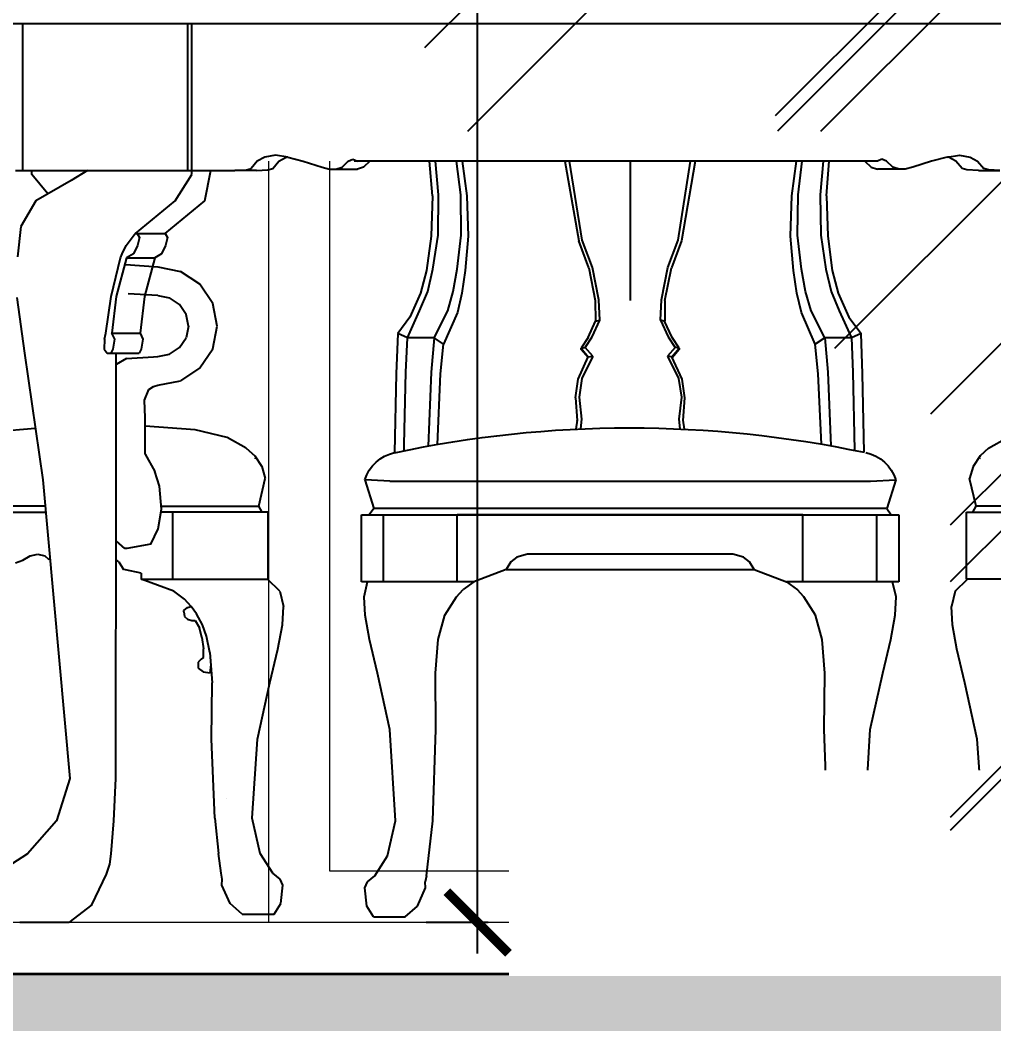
# Model space of a CAD drawing. Header units: feet. Extents: x -417 to 46, y -646 to -218.
# Drawn here: x -81.024 to -80.076, y -609.754 to -608.777 of the extents above; entities that cross this region are included whole.
import ezdxf

# ---------------------------------------------------------------- set-up
doc = ezdxf.new("R2010")
doc.units = ezdxf.units.FT
doc.header["$MEASUREMENT"] = 0
for name, color, linetype in [('63', 7, 'Continuous'), ('DIM', 10, 'Continuous'), ('RELLENO', 8, 'Continuous')]:
    doc.layers.add(name, color=color, linetype=linetype)
for name, color, linetype, lineweight in [('A-CLNG', 8, 'Continuous', 18), ('A-WALL', 4, 'Continuous', 25), ('DIM-COTAS', 1, 'Continuous', 5), ('MB', 2, 'Continuous', 20), ('Piso', 8, 'Continuous', 9), ('TXT', 2, 'Continuous', 9)]:
    doc.layers.add(name, color=color, linetype=linetype, lineweight=lineweight)
doc.styles.add('ads', font='trebuc.ttf', dxfattribs={"height": 0.14})
doc.styles.get("Standard").update_dxf_attribs({"font": 'arial.ttf', "height": 0.115})
doc.dimstyles.new('KEILY', dxfattribs={"dimtxt": 0.115, "dimasz": 0.06, "dimexe": 0.05, "dimexo": 0.2, "dimgap": 0.03, "dimtad": 1, "dimzin": 1, "dimdsep": 46, "dimtxsty": 'Standard', "dimblk": 'ARCHTICK', "dimcen": 2.5, "dimdle": 0.03, "dimclrd": 256, "dimclre": 256, "dimclrt": 7, "dimadec": 0, "dimazin": 0, "dimtfac": 1, "dimtmove": 2, "dimatfit": 3, "dimfxl": 0.2, "dimfxlon": 1, "dimtolj": 1, "dimtzin": 1, "dimarcsym": 0})

# ---------------------------------------------------------------- blocks, each defined once
blk = doc.blocks.new('A$C72BA503B')
at = {"layer": '63', "color": 2, "linetype": 'Continuous'}
for p, q in [((-0.4399, 0.9102), (1.025, 0.9102)), ((0.7284, 0.756), (0.7284, 0.9102)), ((0.7327, 0.7602), (0.7327, 0.9102)), ((0.9019, 0.9102), (0.9019, 0.7602)), ((-0.0687, 0.7738), (-0.0763, 0.7696)), ((-0.0578, 0.7758), (-0.0687, 0.7738)), ((-0.045, 0.7738), (-0.0578, 0.7758)), ((-0.0541, 0.7696), (-0.0466, 0.7738)), ((-0.0466, 0.7738), (-0.0459, 0.7739)), ((-0.045, 0.7738), (-0.0292, 0.7696)), ((0.0169, 0.7696), (0.0217, 0.7717)), ((0.0217, 0.7717), (0.0263, 0.7696)), ((0.5634, 0.7717), (0.5589, 0.7696)), ((0.5682, 0.7696), (0.5634, 0.7717)), ((0.6301, 0.7738), (0.6143, 0.7696)), ((0.6301, 0.7738), (0.6429, 0.7758)), ((0.6317, 0.7738), (0.631, 0.7739)), ((0.6392, 0.7696), (0.6317, 0.7738)), ((0.6429, 0.7758), (0.6538, 0.7738)), ((0.6538, 0.7738), (0.6614, 0.7696)), ((-0.0875, 0.7608), (-0.0826, 0.7623)), ((-0.0763, 0.7696), (-0.0826, 0.7623)), ((-0.0654, 0.7608), (-0.0605, 0.7623)), ((-0.0605, 0.7623), (-0.0541, 0.7696)), ((-0.0292, 0.7696), (-0.01, 0.7634)), ((-0.01, 0.7634), (-0.0023, 0.7613)), ((-0.0023, 0.7613), (0.0263, 0.7613)), ((0.0041, 0.7613), (0.0105, 0.7634)), ((0.0105, 0.7634), (0.0169, 0.7696)), ((0.0263, 0.7696), (0.5621, 0.7696)), ((0.0326, 0.7634), (0.0263, 0.7613)), ((0.039, 0.7696), (0.0326, 0.7634)), ((0.0785, 0.734), (0.0757, 0.7696)), ((0.0818, 0.7696), (0.0849, 0.7352)), ((0.1075, 0.7352), (0.1033, 0.7696)), ((0.114, 0.734), (0.1091, 0.7696)), ((0.2128, 0.7696), (0.227, 0.6879)), ((0.2305, 0.6886), (0.2176, 0.7696)), ((0.2796, 0.7696), (0.2796, 0.627)), ((0.3287, 0.6886), (0.3416, 0.7696)), ((0.3463, 0.7696), (0.3322, 0.6879)), ((0.4515, 0.7696), (0.4467, 0.734)), ((0.4531, 0.7352), (0.4573, 0.7696)), ((0.4757, 0.7352), (0.4789, 0.7696)), ((0.4821, 0.734), (0.485, 0.7696)), ((0.5461, 0.7696), (0.5525, 0.7634)), ((0.5525, 0.7634), (0.5589, 0.7613)), ((0.5874, 0.7613), (0.5589, 0.7613)), ((0.5746, 0.7634), (0.5682, 0.7696)), ((0.581, 0.7613), (0.5746, 0.7634)), ((0.5951, 0.7634), (0.5874, 0.7613)), ((0.6143, 0.7696), (0.5951, 0.7634)), ((0.6456, 0.7623), (0.6392, 0.7696)), ((0.6505, 0.7608), (0.6456, 0.7623)), ((0.6614, 0.7696), (0.6677, 0.7623)), ((0.6726, 0.7608), (0.6677, 0.7623)), ((-0.0992, 0.7602), (-0.0875, 0.7608)), ((-0.0771, 0.7602), (-0.0992, 0.7602)), ((-0.0771, 0.7602), (-0.0654, 0.7608)), ((0.6622, 0.7602), (0.6505, 0.7608)), ((0.6622, 0.7602), (0.6843, 0.7602)), ((0.6843, 0.7602), (0.6726, 0.7608)), ((0.9091, 0.7602), (0.6843, 0.7602)), ((0.715, 0.7291), (0.709, 0.7602)), ((0.7457, 0.7291), (0.7284, 0.756)), ((0.8352, 0.7602), (0.852, 0.7498)), ((0.876, 0.7361), (0.8925, 0.756)), ((0.8925, 0.756), (0.8925, 0.7602)), ((0.852, 0.7498), (0.8881, 0.7291)), ((0.0785, 0.734), (0.0771, 0.6928)), ((0.0849, 0.7352), (0.0844, 0.694)), ((0.1082, 0.694), (0.1075, 0.7352)), ((0.1154, 0.6928), (0.114, 0.734)), ((0.4467, 0.734), (0.4453, 0.6928)), ((0.4525, 0.694), (0.4531, 0.7352)), ((0.4763, 0.694), (0.4757, 0.7352)), ((0.4821, 0.734), (0.4835, 0.6928)), ((0.7557, 0.6957), (0.715, 0.7291)), ((0.7459, 0.7291), (0.7866, 0.6957)), ((0.8881, 0.7291), (0.9035, 0.7029)), ((0.9035, 0.7029), (0.907, 0.6718)), ((0.0771, 0.6928), (0.0725, 0.6575)), ((0.0844, 0.694), (0.0791, 0.6589)), ((0.104, 0.6589), (0.1082, 0.694)), ((0.1122, 0.6575), (0.1154, 0.6928)), ((0.4453, 0.6928), (0.4485, 0.6575)), ((0.4567, 0.6589), (0.4525, 0.694)), ((0.4816, 0.6589), (0.4763, 0.694)), ((0.4835, 0.6928), (0.4881, 0.6575)), ((0.7557, 0.6957), (0.7533, 0.6916)), ((0.7533, 0.6916), (0.7553, 0.6832)), ((0.7866, 0.6957), (0.7557, 0.6957)), ((0.7846, 0.6957), (0.7822, 0.6916)), ((0.7822, 0.6916), (0.7842, 0.6832)), ((0.7957, 0.6832), (0.7866, 0.6957)), ((0.227, 0.6879), (0.2373, 0.6604)), ((0.2409, 0.6609), (0.2305, 0.6886)), ((0.3182, 0.6609), (0.3287, 0.6886)), ((0.3219, 0.6604), (0.3322, 0.6879)), ((0.7553, 0.6832), (0.7596, 0.6749)), ((0.7842, 0.6832), (0.7883, 0.6749)), ((0.7998, 0.6749), (0.7957, 0.6832)), ((0.7596, 0.6749), (0.7665, 0.6707)), ((0.7953, 0.6707), (0.7665, 0.6707)), ((0.7665, 0.6707), (0.7769, 0.6311)), ((0.7883, 0.6749), (0.7953, 0.6707)), ((0.7953, 0.6707), (0.8058, 0.6311)), ((0.8015, 0.6707), (0.7998, 0.6749)), ((0.811, 0.6311), (0.8015, 0.6707)), ((0.0791, 0.6589), (0.0738, 0.6361)), ((0.0999, 0.6361), (0.104, 0.6589)), ((0.2439, 0.627), (0.2373, 0.6604)), ((0.2474, 0.6276), (0.2409, 0.6609)), ((0.3116, 0.6276), (0.3182, 0.6609)), ((0.3219, 0.6604), (0.3152, 0.627)), ((0.4607, 0.6361), (0.4567, 0.6589)), ((0.4869, 0.6361), (0.4816, 0.6589)), ((0.7632, 0.6615), (0.74, 0.6568)), ((0.7959, 0.6638), (0.7632, 0.6615)), ((0.0725, 0.6575), (0.0664, 0.6345)), ((0.1089, 0.6345), (0.1122, 0.6575)), ((0.4485, 0.6575), (0.4518, 0.6345)), ((0.4881, 0.6575), (0.4942, 0.6345)), ((0.7203, 0.6437), (0.74, 0.6568)), ((0.7071, 0.624), (0.7203, 0.6437)), ((0.0664, 0.6345), (0.0556, 0.61)), ((0.0738, 0.6361), (0.0654, 0.6164)), ((0.0942, 0.6164), (0.0999, 0.6361)), ((0.1041, 0.6147), (0.1089, 0.6345)), ((0.2484, 0.6068), (0.2474, 0.6276)), ((0.3107, 0.6068), (0.3116, 0.6276)), ((0.4518, 0.6345), (0.4565, 0.6147)), ((0.4663, 0.6164), (0.4607, 0.6361)), ((0.4952, 0.6164), (0.4869, 0.6361)), ((0.4942, 0.6345), (0.5051, 0.61)), ((0.7411, 0.6228), (0.7512, 0.6296)), ((0.7632, 0.632), (0.7512, 0.6296)), ((0.7632, 0.632), (0.7937, 0.6337)), ((0.7769, 0.6311), (0.7815, 0.5936)), ((0.8058, 0.6311), (0.8104, 0.5936)), ((0.8167, 0.5936), (0.811, 0.6311)), ((0.9077, 0.6301), (0.8998, 0.5729)), ((0.2439, 0.627), (0.2441, 0.6058)), ((0.3152, 0.627), (0.3149, 0.6058)), ((0.7025, 0.6008), (0.7071, 0.624)), ((0.7344, 0.6127), (0.7411, 0.6228)), ((0.0556, 0.61), (0.043, 0.5931)), ((0.0654, 0.6164), (0.0529, 0.5886)), ((0.0803, 0.5886), (0.0942, 0.6164)), ((0.0901, 0.5823), (0.1041, 0.6147)), ((0.2484, 0.6068), (0.2405, 0.5899)), ((0.2442, 0.6059), (0.2484, 0.6068)), ((0.3185, 0.5899), (0.3107, 0.6068)), ((0.3149, 0.6059), (0.3107, 0.6068)), ((0.4565, 0.6147), (0.4706, 0.5823)), ((0.4803, 0.5886), (0.4663, 0.6164)), ((0.5077, 0.5886), (0.4952, 0.6164)), ((0.5051, 0.61), (0.5176, 0.5931)), ((0.732, 0.6008), (0.7344, 0.6127)), ((0.2364, 0.5892), (0.2442, 0.6059)), ((0.2441, 0.6058), (0.2442, 0.6059)), ((0.3149, 0.6058), (0.3149, 0.6059)), ((0.3227, 0.5892), (0.3149, 0.6059)), ((0.7071, 0.5776), (0.7025, 0.6008)), ((0.732, 0.6008), (0.7344, 0.5888)), ((0.0415, 0.5517), (0.043, 0.5931)), ((0.043, 0.5931), (0.0529, 0.5886)), ((0.0529, 0.5886), (0.0514, 0.5534)), ((0.0529, 0.5886), (0.0803, 0.5886)), ((0.0803, 0.5886), (0.0771, 0.5534)), ((0.0803, 0.5886), (0.0901, 0.5823)), ((0.2293, 0.5781), (0.2364, 0.5892)), ((0.2405, 0.5899), (0.2335, 0.5788)), ((0.3255, 0.5788), (0.3185, 0.5899)), ((0.3227, 0.5892), (0.3297, 0.5781)), ((0.4706, 0.5823), (0.4803, 0.5886)), ((0.4803, 0.5886), (0.5077, 0.5886)), ((0.4803, 0.5886), (0.4835, 0.5534)), ((0.5077, 0.5886), (0.5176, 0.5931)), ((0.5093, 0.5534), (0.5077, 0.5886)), ((0.5176, 0.5931), (0.5192, 0.5517)), ((0.7411, 0.5787), (0.7344, 0.5888)), ((0.7815, 0.5936), (0.7787, 0.5874)), ((0.7787, 0.5874), (0.7802, 0.577)), ((0.8104, 0.5936), (0.7815, 0.5936)), ((0.8075, 0.5874), (0.8104, 0.5936)), ((0.8091, 0.577), (0.8075, 0.5874)), ((0.818, 0.5874), (0.8167, 0.5936)), ((0.818, 0.5874), (0.8184, 0.577)), ((0.087, 0.5517), (0.0901, 0.5823)), ((0.2293, 0.5781), (0.2335, 0.5788)), ((0.2367, 0.5693), (0.2293, 0.5781)), ((0.2293, 0.5781), (0.2293, 0.5767)), ((0.2293, 0.5767), (0.2363, 0.5684)), ((0.2335, 0.5788), (0.2414, 0.57)), ((0.3177, 0.57), (0.3255, 0.5788)), ((0.3297, 0.5781), (0.3224, 0.5693)), ((0.3227, 0.5684), (0.3297, 0.5767)), ((0.3297, 0.5781), (0.3255, 0.5788)), ((0.3297, 0.5767), (0.3297, 0.5781)), ((0.4737, 0.5517), (0.4706, 0.5823)), ((0.7203, 0.5579), (0.7071, 0.5776)), ((0.7512, 0.5719), (0.7411, 0.5787)), ((0.7802, 0.577), (0.7823, 0.5729)), ((0.8111, 0.5729), (0.8091, 0.577)), ((0.8184, 0.577), (0.8152, 0.5729)), ((0.2263, 0.5465), (0.2367, 0.5693)), ((0.2414, 0.57), (0.2299, 0.547)), ((0.2367, 0.5693), (0.2414, 0.57)), ((0.3224, 0.5693), (0.3177, 0.57)), ((0.3177, 0.57), (0.3291, 0.547)), ((0.3327, 0.5465), (0.3224, 0.5693)), ((0.7632, 0.5696), (0.7512, 0.5719)), ((0.7679, 0.5694), (0.7632, 0.5696)), ((0.7954, 0.5674), (0.7679, 0.5694)), ((0.8152, 0.5729), (0.7823, 0.5729)), ((0.7954, 0.5674), (0.8059, 0.5614)), ((0.8058, 0.4432), (0.8059, 0.5729)), ((0.8058, 0.4432), (0.8059, 0.5729)), ((0.8998, 0.5729), (0.8812, 0.4432)), ((0.7203, 0.5579), (0.74, 0.5447)), ((0.0398, 0.4715), (0.0415, 0.5517)), ((0.0514, 0.5534), (0.0496, 0.4735)), ((0.0771, 0.5534), (0.074, 0.4781)), ((0.0837, 0.4798), (0.087, 0.5517)), ((0.2236, 0.5272), (0.2263, 0.5465)), ((0.2299, 0.547), (0.2271, 0.5278)), ((0.3291, 0.547), (0.3319, 0.5278)), ((0.3355, 0.5272), (0.3327, 0.5465)), ((0.4768, 0.4796), (0.4737, 0.5517)), ((0.4835, 0.5534), (0.4865, 0.4778)), ((0.5109, 0.4793), (0.5093, 0.5534)), ((0.5192, 0.5517), (0.5208, 0.4711)), ((0.7632, 0.5401), (0.74, 0.5447)), ((0.7679, 0.5387), (0.7632, 0.5401)), ((0.7726, 0.5357), (0.7679, 0.5387)), ((0.7771, 0.5248), (0.7726, 0.5357)), ((0.2253, 0.504), (0.2236, 0.5272)), ((0.2271, 0.5278), (0.2296, 0.5054)), ((0.3319, 0.5278), (0.3295, 0.5054)), ((0.3355, 0.5272), (0.3337, 0.504)), ((0.7764, 0.5069), (0.7771, 0.5248)), ((0.2239, 0.4952), (0.2254, 0.5045)), ((0.2296, 0.5054), (0.2285, 0.4954)), ((0.3295, 0.5054), (0.3305, 0.4954)), ((0.3337, 0.504), (0.3337, 0.5045)), ((0.3337, 0.5045), (0.3351, 0.4952)), ((0.7761, 0.4694), (0.7764, 0.5069)), ((0.6922, 0.4867), (0.7251, 0.4945)), ((0.7251, 0.4945), (0.7764, 0.4981)), ((0.8889, 0.496), (0.9939, 0.4867)), ((-0.0876, 0.4757), (-0.1071, 0.4867)), ((0.6727, 0.4757), (0.6922, 0.4867)), ((-0.0876, 0.4757), (-0.079, 0.4679)), ((0.5109, 0.4731), (0.5109, 0.4793)), ((0.6727, 0.4757), (0.6641, 0.4679)), ((-0.079, 0.4679), (-0.0718, 0.457)), ((-0.079, 0.465), (-0.0787, 0.4648)), ((0.6641, 0.4679), (0.6569, 0.457)), ((0.6641, 0.465), (0.6638, 0.4648)), ((0.7761, 0.4694), (0.7662, 0.4517)), ((-0.0718, 0.457), (-0.0682, 0.4445)), ((0.6569, 0.457), (0.6533, 0.4445)), ((-0.0749, 0.4164), (-0.0682, 0.4445)), ((0.0075, 0.4434), (0.0168, 0.4139)), ((0.0332, 0.4419), (0.0077, 0.4434)), ((0.5258, 0.4419), (0.5443, 0.4429)), ((0.5514, 0.4434), (0.5421, 0.4139)), ((0.5443, 0.4429), (0.5514, 0.4434)), ((0.66, 0.4164), (0.6533, 0.4445)), ((0.7615, 0.4368), (0.7662, 0.4517)), ((0.8063, 0.1372), (0.8058, 0.4432)), ((0.8063, 0.1372), (0.8058, 0.4432)), ((0.8812, 0.4432), (0.8533, 0.1372)), ((0.5258, 0.4419), (0.0332, 0.4419)), ((0.7595, 0.4133), (0.7615, 0.4368)), ((-0.1747, 0.4164), (-0.0749, 0.4164)), ((-0.0714, 0.4102), (-0.0749, 0.4164)), ((0.0168, 0.4139), (0.0121, 0.4075)), ((0.017, 0.4139), (0.5421, 0.4139)), ((0.5421, 0.4139), (0.5468, 0.4075)), ((0.6565, 0.4102), (0.66, 0.4164)), ((0.7598, 0.4164), (0.66, 0.4164)), ((0.763, 0.393), (0.7595, 0.4133)), ((0.8787, 0.4164), (1.12, 0.4164)), ((-0.0651, 0.4102), (-0.1753, 0.4102)), ((-0.0651, 0.3416), (-0.0651, 0.4102)), ((0.5546, 0.4075), (0.0045, 0.4075)), ((0.0045, 0.4075), (0.0045, 0.3389)), ((0.0272, 0.4075), (0.0272, 0.3389)), ((0.1025, 0.3389), (0.1025, 0.4075)), ((0.1025, 0.4075), (0.4567, 0.4075)), ((0.4567, 0.3389), (0.4567, 0.4075)), ((0.532, 0.3389), (0.532, 0.4075)), ((0.5546, 0.3389), (0.5546, 0.4075)), ((0.6502, 0.4102), (0.7604, 0.4102)), ((0.6502, 0.3416), (0.6502, 0.4102)), ((0.7481, 0.4102), (0.7481, 0.3416)), ((1.1202, 0.4102), (0.8782, 0.4102)), ((0.7703, 0.3775), (0.763, 0.393)), ((0.7972, 0.3728), (0.8056, 0.3805)), ((0.7703, 0.3775), (0.7949, 0.3728)), ((0.7949, 0.3728), (0.7972, 0.3728)), ((0.1573, 0.3592), (0.1635, 0.3639)), ((0.1635, 0.3639), (0.1744, 0.367)), ((0.1744, 0.367), (0.3846, 0.367)), ((0.3846, 0.367), (0.3956, 0.3639)), ((0.3956, 0.3639), (0.4019, 0.3592)), ((0.8031, 0.3594), (0.8059, 0.3615)), ((0.8738, 0.3618), (0.8746, 0.3615)), ((0.8746, 0.3615), (0.8791, 0.3653)), ((0.8863, 0.3671), (0.8791, 0.3653)), ((0.8939, 0.3653), (0.8863, 0.3671)), ((0.9014, 0.3609), (0.8939, 0.3653)), ((0.909, 0.3584), (0.9014, 0.3609)), ((0.1525, 0.3514), (0.1194, 0.3389)), ((0.4065, 0.3514), (0.1524, 0.3514)), ((0.1524, 0.3514), (0.1525, 0.3514)), ((0.1525, 0.3514), (0.1573, 0.3592)), ((0.4019, 0.3592), (0.4065, 0.3514)), ((0.4065, 0.3514), (0.4396, 0.3389)), ((0.7803, 0.3477), (0.7965, 0.3511)), ((0.7965, 0.3511), (0.7984, 0.3515)), ((0.8031, 0.3594), (0.7984, 0.3515)), ((-0.1951, 0.3416), (-0.0651, 0.3416)), ((-0.0533, 0.3291), (-0.0659, 0.3416)), ((0.6384, 0.3291), (0.651, 0.3416)), ((0.7802, 0.3416), (0.6502, 0.3416)), ((0.747, 0.3291), (0.7802, 0.3416)), ((0.7802, 0.3478), (0.7802, 0.3416)), ((-0.0533, 0.3291), (-0.0495, 0.3135)), ((0.0045, 0.3389), (0.1194, 0.3389)), ((0.007, 0.3233), (0.0108, 0.3389)), ((0.1018, 0.3233), (0.1082, 0.3305)), ((0.1194, 0.3389), (0.1082, 0.3305)), ((0.4396, 0.3389), (0.5546, 0.3389)), ((0.4396, 0.3389), (0.4505, 0.3308)), ((0.4574, 0.3233), (0.4505, 0.3308)), ((0.552, 0.3233), (0.5484, 0.3389)), ((0.6384, 0.3291), (0.6346, 0.3135)), ((0.736, 0.3209), (0.747, 0.3291)), ((0.0081, 0.3046), (0.007, 0.3233)), ((0.0897, 0.3046), (0.1018, 0.3233)), ((0.4695, 0.3046), (0.4574, 0.3233)), ((0.551, 0.3046), (0.552, 0.3233)), ((0.7293, 0.3135), (0.736, 0.3209)), ((-0.0506, 0.2947), (-0.0495, 0.3135)), ((0.6357, 0.2947), (0.6346, 0.3135)), ((0.7237, 0.306), (0.7292, 0.3135)), ((0.7292, 0.3135), (0.7293, 0.3135)), ((0.7328, 0.3124), (0.7292, 0.3135)), ((0.7293, 0.3135), (0.7293, 0.3134)), ((0.7366, 0.3095), (0.7328, 0.3124)), ((0.7366, 0.3081), (0.7366, 0.3095)), ((0.0127, 0.2796), (0.0081, 0.3046)), ((0.0828, 0.2796), (0.0897, 0.3046)), ((0.4763, 0.2796), (0.4695, 0.3046)), ((0.5464, 0.2796), (0.551, 0.3046)), ((0.7176, 0.2947), (0.7237, 0.306)), ((0.7249, 0.2991), (0.7206, 0.2916)), ((0.7286, 0.2993), (0.7249, 0.2991)), ((0.7328, 0.3007), (0.7286, 0.2993)), ((0.7359, 0.3033), (0.7328, 0.3007)), ((0.7366, 0.3081), (0.7359, 0.3033)), ((-0.0552, 0.2698), (-0.0506, 0.2947)), ((0.6404, 0.2698), (0.6357, 0.2947)), ((0.7133, 0.283), (0.7176, 0.2947)), ((0.7182, 0.2818), (0.7206, 0.2916)), ((0.0209, 0.2453), (0.0127, 0.2796)), ((0.0802, 0.2453), (0.0828, 0.2796)), ((0.4789, 0.2453), (0.4763, 0.2796)), ((0.5382, 0.2453), (0.5464, 0.2796)), ((0.7102, 0.2663), (0.7133, 0.283)), ((0.7182, 0.2818), (0.7164, 0.2702)), ((-0.0634, 0.2354), (-0.0552, 0.2698)), ((0.6485, 0.2354), (0.6404, 0.2698)), ((0.7164, 0.2612), (0.7164, 0.2702)), ((0.7102, 0.2663), (0.7077, 0.2354)), ((0.7164, 0.2612), (0.7188, 0.2595)), ((0.7188, 0.2595), (0.7219, 0.2566)), ((0.7091, 0.251), (0.7091, 0.2524)), ((0.7096, 0.2455), (0.7091, 0.251)), ((0.7219, 0.2503), (0.7169, 0.2465)), ((0.7219, 0.2566), (0.7219, 0.2503)), ((0.0336, 0.1876), (0.0209, 0.2453)), ((0.0807, 0.1876), (0.0802, 0.2453)), ((0.4784, 0.1876), (0.4789, 0.2453)), ((0.5256, 0.1876), (0.5382, 0.2453)), ((0.7169, 0.2465), (0.7096, 0.2455)), ((-0.076, 0.1777), (-0.0634, 0.2354)), ((0.6612, 0.1777), (0.6485, 0.2354)), ((0.7084, 0.1777), (0.7077, 0.2354)), ((0.0391, 0.094), (0.0336, 0.1876)), ((0.0774, 0.094), (0.0807, 0.1876)), ((0.4817, 0.094), (0.4784, 0.1876)), ((0.52, 0.094), (0.5256, 0.1876)), ((-0.0817, 0.0966), (-0.076, 0.1777)), ((0.6668, 0.0966), (0.6612, 0.1777)), ((0.705, 0.0966), (0.7084, 0.1777)), ((0.8082, 0.094), (0.8063, 0.1372)), ((0.8533, 0.1372), (0.8671, 0.094)), ((0.6926, 0.1171), (0.6926, 0.1171)), ((-0.0734, 0.0607), (-0.0817, 0.0966)), ((0.0309, 0.0581), (0.0391, 0.094)), ((0.071, 0.0378), (0.0774, 0.094)), ((0.4881, 0.0378), (0.4817, 0.094)), ((0.5282, 0.0581), (0.52, 0.094)), ((0.6585, 0.0607), (0.6668, 0.0966)), ((0.705, 0.0966), (0.7011, 0.0607)), ((0.8111, 0.0602), (0.8082, 0.094)), ((0.8671, 0.094), (0.8968, 0.0602)), ((-0.0604, 0.0405), (-0.0734, 0.0607)), ((0.018, 0.0378), (0.0309, 0.0581)), ((0.5411, 0.0378), (0.5282, 0.0581)), ((0.6456, 0.0405), (0.6585, 0.0607)), ((0.6985, 0.0405), (0.7011, 0.0607)), ((0.8124, 0.0497), (0.8111, 0.0602)), ((0.8968, 0.0602), (0.913, 0.0497)), ((0.8158, 0.0393), (0.8124, 0.0497)), ((-0.053, 0.0342), (-0.0604, 0.0405)), ((-0.0503, 0.028), (-0.053, 0.0342)), ((0.0078, 0.0254), (0.0105, 0.0316)), ((0.0105, 0.0316), (0.018, 0.0378)), ((0.0696, 0.0316), (0.071, 0.0378)), ((0.0702, 0.0254), (0.0696, 0.0316)), ((0.4881, 0.0378), (0.4895, 0.0316)), ((0.489, 0.0254), (0.4895, 0.0316)), ((0.5486, 0.0316), (0.5411, 0.0378)), ((0.5513, 0.0254), (0.5486, 0.0316)), ((0.6354, 0.028), (0.6381, 0.0342)), ((0.6381, 0.0342), (0.6456, 0.0405)), ((0.6973, 0.0342), (0.6985, 0.0405)), ((0.6977, 0.028), (0.6973, 0.0342)), ((0.831, 0.0081), (0.8158, 0.0393)), ((-0.0522, 0.0093), (-0.0503, 0.028)), ((0.0097, 0.0067), (0.0078, 0.0254)), ((0.0615, 0.0067), (0.0702, 0.0254)), ((0.4974, 0.0067), (0.489, 0.0254)), ((0.5493, 0.0067), (0.5513, 0.0254)), ((0.6373, 0.0093), (0.6354, 0.028)), ((0.6891, 0.0093), (0.6977, 0.028)), ((-0.0918, -0.0017), (-0.104, 0.0093)), ((-0.059, -0.0017), (-0.0522, 0.0093)), ((0.0165, -0.0043), (0.0097, 0.0067)), ((0.0493, -0.0043), (0.0615, 0.0067)), ((0.5098, -0.0043), (0.4974, 0.0067)), ((0.5425, -0.0043), (0.5493, 0.0067)), ((0.6442, -0.0017), (0.6373, 0.0093)), ((0.6769, -0.0017), (0.6891, 0.0093)), ((0.831, 0.0081), (0.8543, -0.0101)), ((-0.0918, -0.0017), (-0.059, -0.0017)), ((0.0165, -0.0043), (0.0493, -0.0043)), ((0.5425, -0.0043), (0.5098, -0.0043)), ((0.6769, -0.0017), (0.6442, -0.0017)), ((0.8543, -0.0101), (0.9046, -0.0101))]:
    blk.add_line(p, q, dxfattribs=at)
for centre, radius, start, end in [((0.2795, -0.6623), 1.1588, 77.9782, 101.9334), ((0.0467, 0.4308), 0.0412, 102.0218, 162.1442), ((0.5122, 0.4308), 0.0412, 17.8558, 77.9782)]:
    blk.add_arc(centre, radius, start, end, dxfattribs=at)
blk = doc.blocks.new('_ArchTick')
at = {"layer": 'DIM-COTAS', "color": 0, "const_width": 0.15}
blk.add_lwpolyline([(-0.5, -0.5), (0.5, 0.5)], dxfattribs=at)
blk = doc.blocks.new('*D3009')
at = {"layer": 'Defpoints', "color": 0, "transparency": 16777216}
for p in [(-80.57837, -607.5551), (-80.36808, -607.5551), (-80.36808, -609.6551)]:
    blk.add_point(p, dxfattribs=at)
at = {"layer": 'DIM', "lineweight": -2, "transparency": 16777216}
for p, q in [((-80.57837, -607.5251), (-80.57837, -608.34006)), ((-80.56808, -607.5551), (-80.62837, -607.5551)), ((-80.57837, -609.6851), (-80.57837, -608.70035)), ((-80.56808, -609.6551), (-80.62837, -609.6551))]:
    blk.add_line(p, q, dxfattribs=at)
at = {"layer": 'DIM', "lineweight": -2, "transparency": 16777216, "xscale": 0.06, "yscale": 0.06, "zscale": 0.06}
for p, rotation in [((-80.57837, -607.5551), 90), ((-80.57837, -609.6551), 270)]:
    blk.add_blockref('_ArchTick', p, dxfattribs=dict(at, rotation=rotation))
at = {"layer": 'DIM', "color": 7, "transparency": 16777216, "insert": (-80.57837, -608.52021), "char_height": 0.115, "attachment_point": 5, "rotation": 90}
blk.add_mtext('\\A1;2.10', dxfattribs=at)
blk = doc.blocks.new('*D3111')
at = {"layer": 'Defpoints', "color": 0, "transparency": 16777216}
for p in [(-94.39112, -609.6551), (-70.97777, -609.6551), (-71.37271, -609.8551)]:
    blk.add_point(p, dxfattribs=at)
at = {"layer": 'DIM', "lineweight": -2, "transparency": 16777216}
for p, q in [((-70.97777, -609.8851), (-70.97777, -609.6251)), ((-71.17777, -609.6551), (-70.92777, -609.6551)), ((-71.17271, -609.8551), (-70.92777, -609.8551))]:
    blk.add_line(p, q, dxfattribs=at)
at = {"layer": 'DIM', "lineweight": -2, "transparency": 16777216, "xscale": 0.06, "yscale": 0.06, "zscale": 0.06}
for p, rotation in [((-70.97777, -609.6551), 90), ((-70.97777, -609.8551), 270)]:
    blk.add_blockref('_ArchTick', p, dxfattribs=dict(at, rotation=rotation))
at = {"layer": 'DIM', "color": 7, "transparency": 16777216, "insert": (-70.70663, -609.7551), "char_height": 0.115, "attachment_point": 5, "rotation": 90}
blk.add_mtext('\\A1;0.20', dxfattribs=at)

msp = doc.modelspace()

# ---------------------------------------------------------------- hatches: boundary and pattern name
at = {"layer": 'Piso'}
h = msp.add_hatch(dxfattribs=at)
h.set_pattern_fill('AR-SAND', color=256, scale=0.02, angle=135)
h.set_pattern_definition([(172.5, (23.911347, -594.210356), (-0.0263585425, -0.028140264), [0, -0.0304, 0, -0.034, 0, -0.0325]), (142.5, (23.911347, -594.210356), (-0.064939595, -0.01488275), [0, -0.0164, 0, -0.0274, 0, -0.0105]), (102.5, (23.928742, -594.22775), (-0.044120648, 0.043960585), [0, -0.01, 0, -0.036, 0, -0.047]), (92.5, (23.92874, -594.22775), (-0.054925257, 0.030100843), [0, -0.005, 0, -0.0236, 0, -0.027])])
h.paths.add_polyline_path([(-89.68192, -609.8551), (-89.68192, -609.7051), (-93.58192, -609.7051), (-93.58192, -609.8551)])
h.paths.add_polyline_path([(-87.88192, -609.8551), (-87.88192, -609.7051), (-89.48192, -609.7051), (-89.48192, -609.8551)])
h.paths.add_polyline_path([(-82.98192, -609.8551), (-82.98192, -609.7051), (-87.68192, -609.7051), (-87.68192, -609.8551)])
h.paths.add_polyline_path([(-78.08192, -609.8551), (-78.08192, -609.7051), (-82.78192, -609.7051), (-82.78192, -609.8551)])
h.paths.add_polyline_path([(-74.29192, -609.8551), (-74.29192, -609.7051), (-77.88192, -609.7051), (-77.88192, -609.8551)])
h.paths.add_polyline_path([(-74.14192, -609.7051), (-74.14192, -609.8551), (-72.18192, -609.8551), (-72.18192, -609.7051)])

# ---------------------------------------------------------------- linework, layer by layer
at = {"layer": 'A-CLNG'}
msp.add_line((-80.78192, -608.91433), (-80.78192, -609.6551), dxfattribs=at)
msp.add_lwpolyline([(-79.58582, -609.6051), (-80.72229, -609.6051), (-80.72229, -608.91433)], dxfattribs=at)
at = {"layer": 'A-WALL', "lineweight": 35}
msp.add_line((-82.78192, -609.7051), (-78.08192, -609.7051), dxfattribs=at)
at = {"layer": 'MB'}
for p, q in [((-78.08192, -609.6551), (-82.78192, -609.6551)), ((-78.08192, -609.7051), (-82.78192, -609.7051))]:
    msp.add_line(p, q, dxfattribs=at)

# ---------------------------------------------------------------- block references
at = {"layer": 'DIM', "xscale": -0.9500000000000455, "yscale": 0.9500000000000455, "zscale": 0.9500000000000455}
msp.add_blockref('A$C72BA503B', (-80.16444, -609.64548), dxfattribs=at)

# ---------------------------------------------------------------- next in the draw order: texts
at = {"layer": 'TXT', "insert": (-79.15385, -609.55701), "char_height": 0.1, "width": 2.688, "attachment_point": 2, "style": 'ads', "bg_fill": 2}
msp.add_mtext('SALA / COMEDOR', dxfattribs=at)

# ---------------------------------------------------------------- next in the draw order: hatches: boundary and pattern name
at = {"layer": 'RELLENO'}
h = msp.add_hatch(dxfattribs=at)
h.set_pattern_fill('AR-RROOF', color=256, scale=0.3, angle=45)
h.set_pattern_definition([(45, (30.61135, -599.81036), (0.25455844, 0.6788225), [4.5, -0.6, 1.5, -0.3]), (45, (30.7874, -599.42215), (-0.4942676, 0.0700036), [0.9, -0.099, 1.8, -0.225]), (45, (30.5371, -599.52398), (0.9609581, 1.24521504), [2.4, -0.42, 1.2, -0.3])])
h.paths.add_polyline_path([(-79.96858, -607.6251), (-80.70809, -607.6251), (-80.70809, -608.33508), (-80.53905, -608.33508), (-80.39258, -608.68095), (-80.60267, -608.68095), (-80.60364, -608.69777), (-80.61169, -608.7438), (-80.62263, -608.77044), (-80.62971, -608.77446), (-80.62971, -608.82387), (-80.62231, -608.85558), (-80.62231, -608.8851), (-80.44539, -608.8851, -0.129952), (-80.43286, -608.84637), (-80.2989, -608.84637, -0.129952), (-80.28637, -608.8851), (-80.24888, -608.8851, -0.414214), (-80.18536, -608.94862), (-80.18536, -609.00307, -0.331679), (-80.23073, -609.06395), (-80.23073, -609.11725, -0.161965), (-80.19269, -609.1601), (-80.11838, -609.1601), (-80.11838, -609.5851), (-79.96858, -609.5851)])
h.paths.add_polyline_path([(-79.13525, -607.6251), (-79.92858, -607.6251), (-79.92858, -609.5851), (-79.51182, -609.5851), (-79.49934, -609.54036), (-79.48145, -609.46329), (-79.46797, -609.38026), (-79.46049, -609.27212), (-79.45662, -609.18758), (-79.45796, -609.12635), (-79.46036, -609.09279), (-79.4661, -609.04723), (-79.46851, -609.02516), (-79.47318, -608.99134), (-79.47878, -608.95164), (-79.48773, -608.89308), (-79.50228, -608.79474), (-79.51763, -608.70779), (-79.51431, -608.70316), (-79.51468, -608.69346), (-79.51384, -608.69332), (-79.51363, -608.69213), (-79.50869, -608.69133), (-79.50459, -608.69535), (-79.50001, -608.69462), (-79.49614, -608.70031), (-79.49414, -608.69996), (-79.48986, -608.7029), (-79.47424, -608.78868), (-79.45115, -608.88659), (-79.42271, -609.01706), (-79.41692, -609.04112), (-79.39241, -609.03922), (-79.36518, -609.03655), (-79.33594, -609.03308), (-79.30644, -609.03014), (-79.2724, -609.02658), (-79.2054, -609.02036), (-79.20519, -609.00728), (-79.2019, -608.97767), (-79.18722, -608.95288), (-79.17569, -608.94624), (-79.19468, -608.92327), (-79.20038, -608.92327), (-79.20038, -608.7808), (-79.24821, -608.7808), (-79.24821, -608.91433), (-79.22911, -608.91433), (-79.2282, -608.91154), (-79.22708, -608.92023), (-79.22632, -608.92226), (-79.22569, -608.92226), (-79.21995, -608.91064), (-79.21618, -608.90743), (-79.21468, -608.91036), (-79.21734, -608.90842), (-79.21962, -608.91036), (-79.22177, -608.91433), (-79.22569, -608.92226), (-79.22682, -608.92226), (-79.22784, -608.91433), (-79.24821, -608.91433), (-79.24821, -608.7808), (-79.31729, -608.7808), (-79.31729, -608.77295), (-79.31337, -608.76503), (-79.3035, -608.75904), (-79.29351, -608.75904), (-79.29351, -608.75313), (-79.28174, -608.74917), (-79.13525, -608.74917)])
h.paths.add_polyline_path([(-78.36154, -607.6251), (-79.09525, -607.6251), (-79.09525, -608.74917), (-78.82424, -608.74917), (-78.8211, -608.74212), (-78.80761, -608.72564), (-78.78977, -608.71304), (-78.76942, -608.70573), (-78.748, -608.70326), (-78.72448, -608.70608), (-78.7102, -608.71005), (-78.69844, -608.7141), (-78.68522, -608.71674), (-78.67412, -608.71287), (-78.66407, -608.71886), (-78.6498, -608.72159), (-78.63261, -608.7223), (-78.61636, -608.72159), (-78.60208, -608.71886), (-78.59217, -608.71287), (-78.58093, -608.71674), (-78.56772, -608.7141), (-78.55595, -608.71005), (-78.54168, -608.70608), (-78.51815, -608.70326), (-78.49674, -608.70573), (-78.47638, -608.71304), (-78.45854, -608.72564), (-78.44506, -608.74212), (-78.44191, -608.74917), (-78.36154, -608.74917)])
h.paths.add_polyline_path([(-80.46727, -609.71305), (-79.35808, -609.71305), (-79.35808, -609.50292), (-80.46727, -609.50292)], flags=9)

# ---------------------------------------------------------------- next in the draw order: dimensions: what is measured, and where the dimension line sits
at = {"layer": 'DIM'}
dim = msp.add_linear_dim(base=(-80.57837, -607.5551), p1=(-80.36808, -609.6551), p2=(-80.36808, -607.5551), angle=90, dimstyle='KEILY', dxfattribs=at)
dim.commit()
dim.dimension.update_dxf_attribs({"geometry": '*D3009', "text_midpoint": (-80.57837, -608.52021), "dimtype": 160})
dim = msp.add_linear_dim(base=(-70.97777, -609.6551), p1=(-71.37271, -609.8551), p2=(-94.39112, -609.6551), angle=90, dimstyle='KEILY', dxfattribs=at)
dim.commit()
dim.dimension.update_dxf_attribs({"geometry": '*D3111', "text_midpoint": (-70.70663, -609.7551)})

# ---------------------------------------------------------------- next in the draw order: leaders
msp.add_leader([(-79.35838, -609.68087), (-79.83012, -610.66753), (-80.57914, -610.66753)], dimstyle='KEILY', override={"dimasz": 0.1, "dimgap": 0.04, "dimtad": 0}, dxfattribs=at)

doc.saveas('drawing.dxf')
